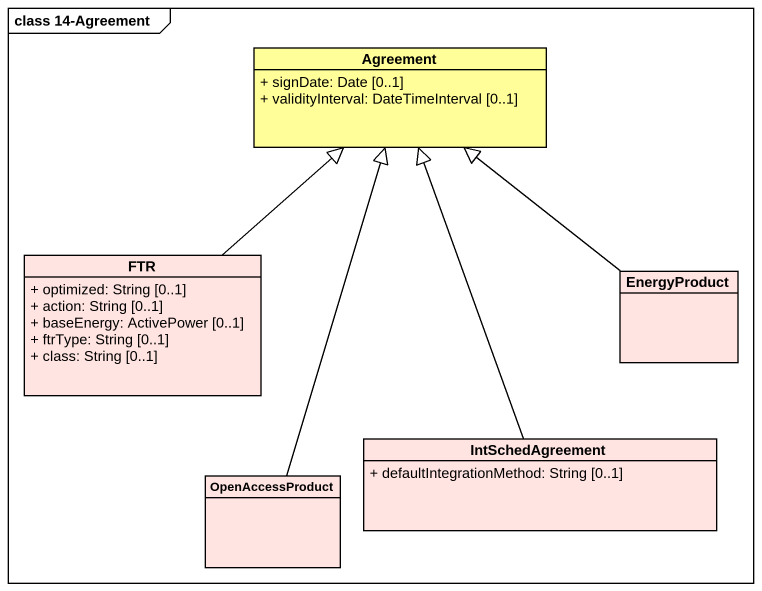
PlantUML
@startuml
mainframe class 14-Agreement
hide circle
hide empty members
skinparam classAttributeIconSize 0
class Agreement #FFFE99 {
  + signDate: Date [0..1]
  + validityInterval: DateTimeInterval [0..1]
}
class FTR #FFE4E1 {
  + optimized: String [0..1]
  + action: String [0..1]
  + baseEnergy: ActivePower [0..1]
  + ftrType: String [0..1]
  + class: String [0..1]
}
class EnergyProduct #FFE4E1
class OpenAccessProduct #FFE4E1
class IntSchedAgreement #FFE4E1 {
  + defaultIntegrationMethod: String [0..1]
}
FTR -up-|> Agreement
EnergyProduct -up-|> Agreement
OpenAccessProduct -up-|> Agreement
IntSchedAgreement -up-|> Agreement
@enduml
